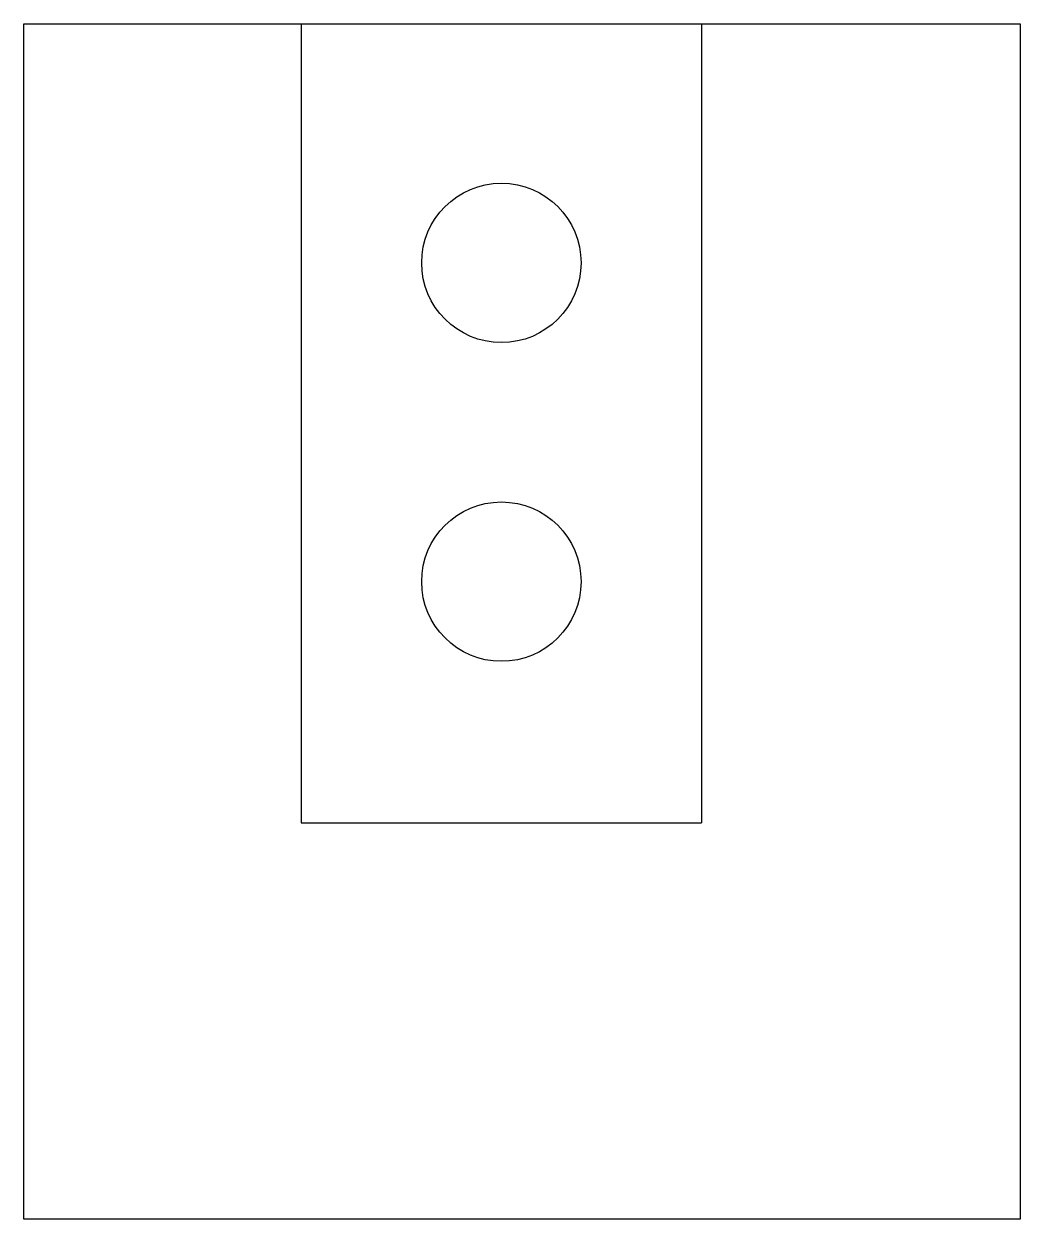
# Model space of a CAD drawing. Header units: inches. Extents: x 4.83 to 7.33, y 5.01 to 8.01.
import ezdxf

# ---------------------------------------------------------------- set-up
doc = ezdxf.new("R2010")
doc.units = ezdxf.units.IN
doc.header["$LTSCALE"] = 1.21
doc.header["$MEASUREMENT"] = 0
doc.layers.get('0').update_dxf_attribs({"linetype": 'CONTINUOUS'})
doc.layers.add('02___PRT_ALL_AXES', color=7, linetype='CONTINUOUS')

msp = doc.modelspace()

# ---------------------------------------------------------------- linework, layer by layer
at = {"color": 7, "linetype": 'CONTINUOUS'}
for p, q in [((4.83, 5.0112), (4.83, 8.0112)), ((4.83, 8.0112), (7.3305, 8.0112)), ((5.526, 8.0112), (5.526, 6.0062)), ((6.531, 8.0112), (6.531, 6.0062)), ((7.3305, 8.0112), (7.3305, 5.0112)), ((5.526, 6.0062), (6.531, 6.0062)), ((7.3305, 5.0112), (4.83, 5.0112))]:
    msp.add_line(p, q, dxfattribs=at)
at = {"layer": '02___PRT_ALL_AXES', "color": 7, "linetype": 'CONTINUOUS'}
for centre in [(6.0285, 7.4112), (6.0285, 6.6112)]:
    msp.add_circle(centre, 0.2, dxfattribs=at)

doc.saveas('drawing.dxf')
